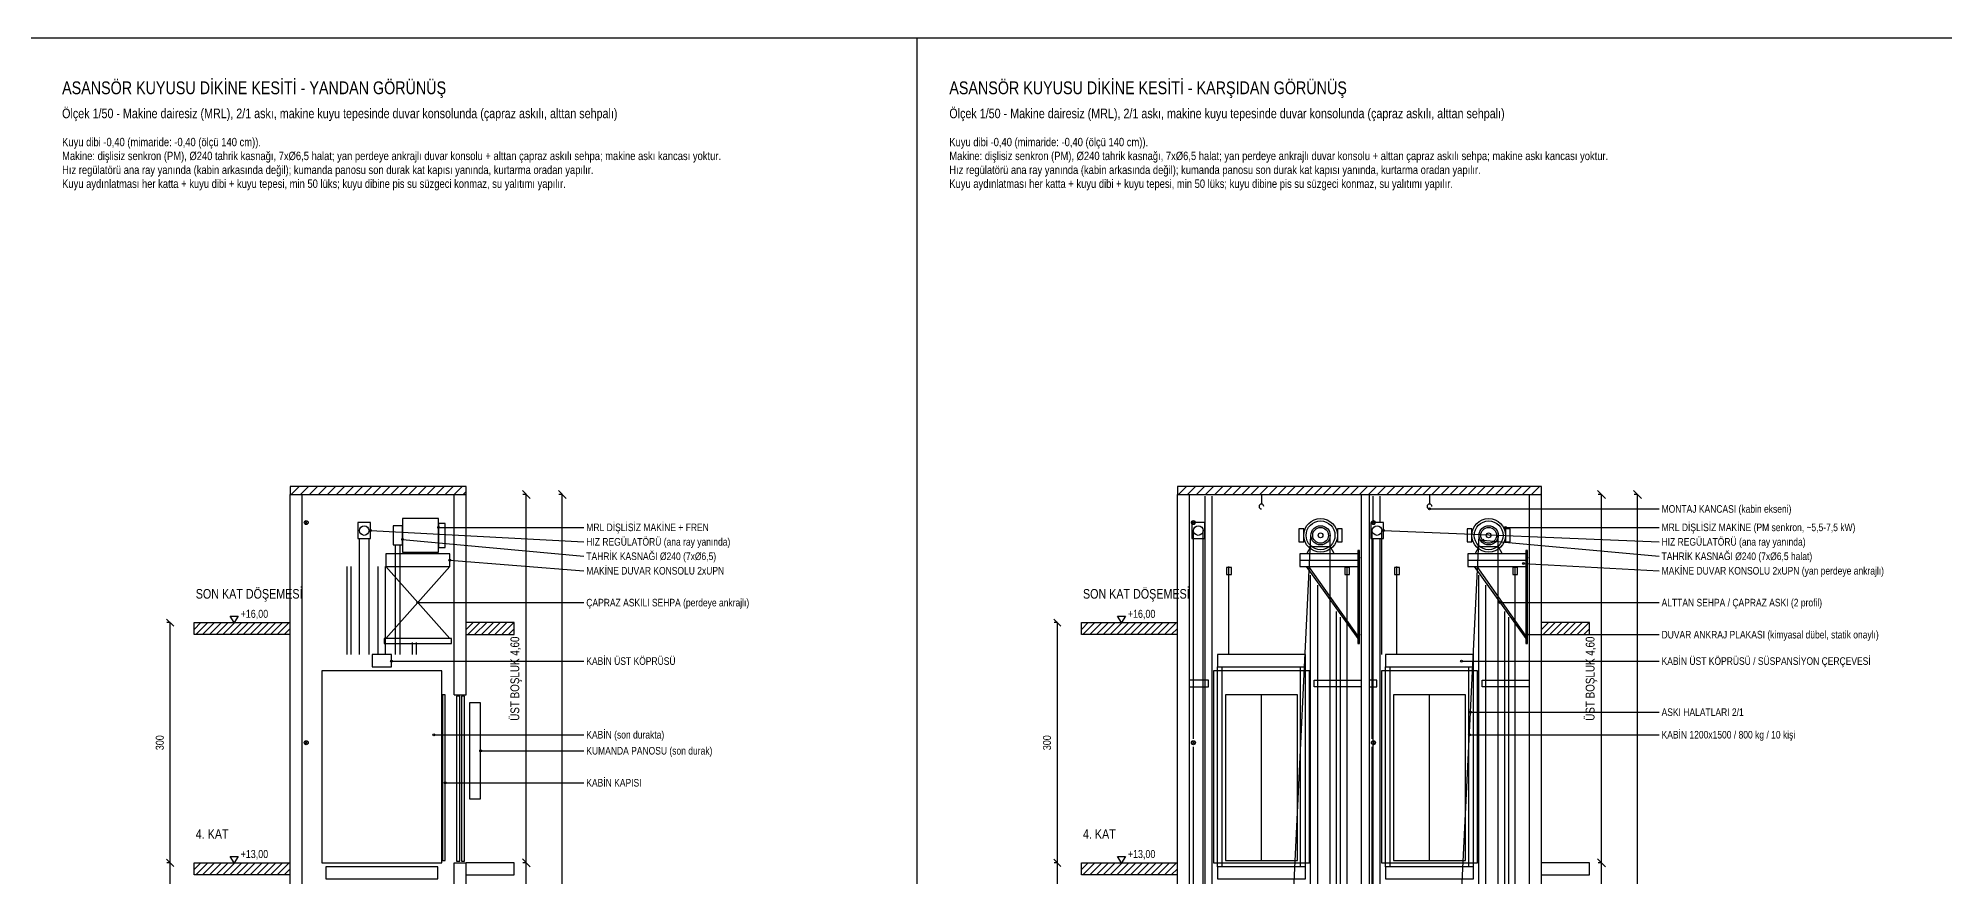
# Model space of a CAD drawing. Header units: centimetres. Extents: x 0 to 13234, y -30 to 2970.
# Drawn here: x 8726 to 11109, y 1922 to 2970 of the extents above; entities that cross this region are included whole.
import ezdxf
from ezdxf.enums import TextEntityAlignment as Align

# ---------------------------------------------------------------- set-up
doc = ezdxf.new("R2010")
doc.units = ezdxf.units.CM
for name, color, linetype in [('SCOTT-BASLIK', 5, 'CONTINUOUS'), ('SCOTT-CERCEVE', 7, 'CONTINUOUS'), ('SCOTT-DUVAR', 7, 'CONTINUOUS'), ('SCOTT-ELEKTRIK', 3, 'CONTINUOUS'), ('SCOTT-HALAT', 6, 'CONTINUOUS'), ('SCOTT-KABIN', 5, 'CONTINUOUS'), ('SCOTT-KAPI', 3, 'CONTINUOUS'), ('SCOTT-KOT', 2, 'CONTINUOUS'), ('SCOTT-MOTOR', 6, 'CONTINUOUS'), ('SCOTT-OLCU', 3, 'CONTINUOUS'), ('SCOTT-RAY', 1, 'CONTINUOUS'), ('SCOTT-TARAMA', 8, 'CONTINUOUS'), ('SCOTT-YAZI', 4, 'CONTINUOUS')]:
    doc.layers.add(name, color=color, linetype=linetype)
doc.styles.get("Standard").update_dxf_attribs({"font": 'arial.ttf', "width": 0.8})

msp = doc.modelspace()

# ---------------------------------------------------------------- linework, layer by layer
at = {"layer": 'SCOTT-CERCEVE'}
msp.add_line((9824.7, 0), (9824.7, 2970), dxfattribs=at)
for points in [[(0, 0), (13233.7, 0), (13233.7, 2970), (0, 2970)], [(100, 0), (13208.7, 0), (13208.7, 2970), (100, 2970)]]:
    msp.add_lwpolyline(points, close=True, dxfattribs=at)
at = {"layer": 'SCOTT-DUVAR'}
for p, q in [((9041.1, 600), (9041.1, 2400)), ((9056.1, 600), (9056.1, 2400)), ((9246.1, 2150), (9246.1, 2400)), ((9261.1, 2150), (9261.1, 2400)), ((10149.7, 600), (10149.7, 2400)), ((10164.7, 600), (10164.7, 2400)), ((10379.7, 600), (10379.7, 2400)), ((10389.7, 600), (10389.7, 2400)), ((10589.7, 600), (10589.7, 2400)), ((10604.7, 600), (10604.7, 2400)), ((9246.1, 2150), (9261.1, 2150)), ((9246.1, 1850), (9246.1, 1940)), ((9246.1, 1940), (9261.1, 1940)), ((9261.1, 1850), (9261.1, 1940))]:
    msp.add_line(p, q, dxfattribs=at)
for points in [[(9041.1, 2400), (9261.1, 2400), (9261.1, 2410), (9041.1, 2410)], [(10149.7, 2400), (10604.7, 2400), (10604.7, 2410), (10149.7, 2410)]]:
    msp.add_lwpolyline(points, close=True, dxfattribs=at)
for points in [[(9041.1, 2225), (8921.1, 2225), (8921.1, 2240), (9041.1, 2240)], [(9261.1, 2225), (9321.1, 2225), (9321.1, 2240), (9261.1, 2240)], [(10149.7, 2225), (10029.7, 2225), (10029.7, 2240), (10149.7, 2240)], [(10604.7, 2225), (10664.7, 2225), (10664.7, 2240), (10604.7, 2240)], [(9041.1, 1925), (8921.1, 1925), (8921.1, 1940), (9041.1, 1940)], [(9261.1, 1925), (9321.1, 1925), (9321.1, 1940), (9261.1, 1940)], [(10149.7, 1925), (10029.7, 1925), (10029.7, 1940), (10149.7, 1940)], [(10604.7, 1925), (10664.7, 1925), (10664.7, 1940), (10604.7, 1940)]]:
    msp.add_lwpolyline(points, dxfattribs=at)
at = {"layer": 'SCOTT-ELEKTRIK'}
for p, q in [((9059.4, 2363.3), (9062.8, 2366.7)), ((9059.4, 2366.7), (9062.8, 2363.3)), ((10168, 2363.3), (10171.4, 2366.7)), ((10168, 2366.7), (10171.4, 2363.3)), ((10393, 2363.3), (10396.4, 2366.7)), ((10393, 2366.7), (10396.4, 2363.3)), ((9059.4, 2088.3), (9062.8, 2091.7)), ((9059.4, 2091.7), (9062.8, 2088.3)), ((10168, 2088.3), (10171.4, 2091.7)), ((10168, 2091.7), (10171.4, 2088.3)), ((10393, 2088.3), (10396.4, 2091.7)), ((10393, 2091.7), (10396.4, 2088.3))]:
    msp.add_line(p, q, dxfattribs=at)
msp.add_lwpolyline([(9265.1, 2020), (9279.1, 2020), (9279.1, 2140), (9265.1, 2140)], close=True, dxfattribs=at)
for centre in [(9061.1, 2365), (10169.7, 2365), (10394.7, 2365), (9061.1, 2090), (10169.7, 2090), (10394.7, 2090)]:
    msp.add_circle(centre, 2.5, dxfattribs=at)
at = {"layer": 'SCOTT-HALAT'}
for p, q in [((9127.6, 2200), (9127.6, 2345)), ((9139.6, 2200), (9139.6, 2345)), ((9172.6, 2200), (9172.6, 2337)), ((9178.6, 2200), (9178.6, 2337)), ((10169.8, 2095), (10169.8, 2355)), ((10181.8, 640), (10181.8, 2355)), ((10295.3, 1907.4), (10316.6, 2349)), ((10340.6, 939.6), (10340.6, 2349)), ((10393.2, 2095), (10393.2, 2355)), ((10405.2, 2200), (10405.2, 2355)), ((10505.3, 1907.4), (10526.6, 2349)), ((10550.6, 939.6), (10550.6, 2349)), ((10214.1, 2200), (10214.1, 2310)), ((10361.8, 939.6), (10361.8, 2310)), ((10424.1, 2200), (10424.1, 2310)), ((10571.8, 939.6), (10571.8, 2310)), ((10169.8, 1795), (10169.8, 2085)), ((10393.2, 1795), (10393.2, 2085))]:
    msp.add_line(p, q, dxfattribs=at)
for points in [[(10211.1, 2300), (10217.1, 2300), (10217.1, 2309), (10211.1, 2309)], [(10358.8, 2300), (10364.8, 2300), (10364.8, 2309), (10358.8, 2309)], [(10421.1, 2300), (10427.1, 2300), (10427.1, 2309), (10421.1, 2309)], [(10568.8, 2300), (10574.8, 2300), (10574.8, 2309), (10568.8, 2309)]]:
    msp.add_lwpolyline(points, close=True, dxfattribs=at)
at = {"layer": 'SCOTT-KABIN'}
for p, q in [((10199.7, 1935), (10199.7, 2185)), ((10205.7, 1935), (10205.7, 2185)), ((10303.7, 1935), (10303.7, 2185)), ((10309.7, 1935), (10309.7, 2185)), ((10409.7, 1935), (10409.7, 2185)), ((10415.7, 1935), (10415.7, 2185)), ((10513.7, 1935), (10513.7, 2185)), ((10519.7, 1935), (10519.7, 2185))]:
    msp.add_line(p, q, dxfattribs=at)
for points in [[(9143.6, 2185), (9167.6, 2185), (9167.6, 2200), (9143.6, 2200)], [(10199.7, 2185), (10309.7, 2185), (10309.7, 2200), (10199.7, 2200)], [(10409.7, 2185), (10519.7, 2185), (10519.7, 2200), (10409.7, 2200)], [(9080.6, 1940), (9230.6, 1940), (9230.6, 2180), (9080.6, 2180)], [(10194.7, 1940), (10314.7, 1940), (10314.7, 2180), (10194.7, 2180)], [(10404.7, 1940), (10524.7, 1940), (10524.7, 2180), (10404.7, 2180)], [(9085.6, 1920), (9225.6, 1920), (9225.6, 1935), (9085.6, 1935)], [(10199.7, 1920), (10309.7, 1920), (10309.7, 1935), (10199.7, 1935)], [(10409.7, 1920), (10519.7, 1920), (10519.7, 1935), (10409.7, 1935)]]:
    msp.add_lwpolyline(points, close=True, dxfattribs=at)
at = {"layer": 'SCOTT-KAPI'}
for p, q in [((10254.7, 1943), (10254.7, 2150)), ((10464.7, 1943), (10464.7, 2150))]:
    msp.add_line(p, q, dxfattribs=at)
for points in [[(9231.6, 1943), (9234.6, 1943), (9234.6, 2150), (9231.6, 2150)], [(9249.1, 1942), (9253.1, 1942), (9253.1, 2148), (9249.1, 2148)], [(9255.1, 1942), (9259.1, 1942), (9259.1, 2148), (9255.1, 2148)], [(10209.7, 1943), (10299.7, 1943), (10299.7, 2150), (10209.7, 2150)], [(10419.7, 1943), (10509.7, 1943), (10509.7, 2150), (10419.7, 2150)]]:
    msp.add_lwpolyline(points, close=True, dxfattribs=at)
at = {"layer": 'SCOTT-KOT'}
for p, q in [((8941.1, 2240), (9011.1, 2240)), ((10049.7, 2240), (10119.7, 2240)), ((8941.1, 1940), (9011.1, 1940)), ((10049.7, 1940), (10119.7, 1940))]:
    msp.add_line(p, q, dxfattribs=at)
for points in [[(8971.1, 2240), (8966.1, 2248), (8976.1, 2248)], [(10079.7, 2240), (10074.7, 2248), (10084.7, 2248)], [(8971.1, 1940), (8966.1, 1948), (8976.1, 1948)], [(10079.7, 1940), (10074.7, 1948), (10084.7, 1948)]]:
    msp.add_lwpolyline(points, close=True, dxfattribs=at)
at = {"layer": 'SCOTT-MOTOR'}
for p, q in [((10254.7, 2400), (10254.7, 2388)), ((10464.7, 2400), (10464.7, 2388)), ((10167.8, 2355), (10167.2, 2355)), ((10391.2, 2355), (10392.2, 2355)), ((9186.6, 2326), (9186.6, 2328)), ((9221.6, 2326), (9221.6, 2328)), ((10302.7, 2318), (10376.2, 2318)), ((10512.7, 2318), (10586.2, 2318)), ((9160.6, 2310), (9240.6, 2220)), ((9240.6, 2310), (9160.6, 2220)), ((10310.7, 2310), (10375.2, 2220)), ((10313.7, 2310), (10375.2, 2223)), ((10520.7, 2310), (10585.2, 2220)), ((10523.7, 2310), (10585.2, 2223))]:
    msp.add_line(p, q, dxfattribs=at)
for points in [[(9125.6, 2345), (9141.6, 2345), (9141.6, 2365), (9125.6, 2365)], [(9169.6, 2337), (9181.6, 2337), (9181.6, 2361), (9169.6, 2361)], [(9181.6, 2328), (9226.6, 2328), (9226.6, 2370), (9181.6, 2370)], [(9226.6, 2334), (9234.6, 2334), (9234.6, 2364), (9226.6, 2364)], [(10167.8, 2345), (10183.8, 2345), (10183.8, 2365), (10167.8, 2365)], [(10391.2, 2345), (10407.2, 2345), (10407.2, 2365), (10391.2, 2365)], [(10301.6, 2341), (10307.6, 2341), (10307.6, 2357), (10301.6, 2357)], [(10349.6, 2341), (10355.6, 2341), (10355.6, 2357), (10349.6, 2357)], [(10511.6, 2341), (10517.6, 2341), (10517.6, 2357), (10511.6, 2357)], [(10559.6, 2341), (10565.6, 2341), (10565.6, 2357), (10559.6, 2357)], [(9160.6, 2310), (9240.6, 2310), (9240.6, 2326), (9160.6, 2326)], [(10302.7, 2310), (10376.2, 2310), (10376.2, 2326), (10302.7, 2326)], [(10375.2, 2214), (10377.2, 2214), (10377.2, 2330), (10375.2, 2330)], [(10512.7, 2310), (10586.2, 2310), (10586.2, 2326), (10512.7, 2326)], [(10585.2, 2214), (10587.2, 2214), (10587.2, 2330), (10585.2, 2330)], [(9158.6, 2214), (9242.6, 2214), (9242.6, 2220), (9158.6, 2220)]]:
    msp.add_lwpolyline(points, close=True, dxfattribs=at)
for points in [[(10311.6, 2326), (10316.6, 2335), (10340.6, 2335), (10345.6, 2326)], [(10521.6, 2326), (10526.6, 2335), (10550.6, 2335), (10555.6, 2326)]]:
    msp.add_lwpolyline(points, dxfattribs=at)
for centre, radius in [((9133.6, 2355), 6), ((10175.8, 2355), 6), ((10328.6, 2349), 21), ((10328.6, 2349), 18), ((10328.6, 2349), 12), ((10328.6, 2349), 9.84), ((10399.2, 2355), 6), ((10538.6, 2349), 21), ((10538.6, 2349), 18), ((10538.6, 2349), 12), ((10538.6, 2349), 9.84), ((10328.6, 2349), 3), ((10538.6, 2349), 3), ((10376.4, 2321), 0.9), ((10586.4, 2321), 0.9), ((10376.4, 2225), 0.9), ((10586.4, 2225), 0.9)]:
    msp.add_circle(centre, radius, dxfattribs=at)
for centre in [(10254.7, 2385), (10464.7, 2385)]:
    msp.add_arc(centre, 3, 0, 270, dxfattribs=at)
at = {"layer": 'SCOTT-OLCU'}
for p, q in [((9341.1, 2395.1), (9331.2, 2404.9)), ((9336.1, 2400), (9331.7, 2400)), ((9336.1, 1940), (9336.1, 2400)), ((9386.1, 2395.1), (9376.2, 2404.9)), ((9381.1, 2400), (9376.7, 2400)), ((9381.1, 600), (9381.1, 2400)), ((10684.7, 2395.1), (10674.8, 2404.9)), ((10679.7, 2400), (10675.3, 2400)), ((10679.7, 1940), (10679.7, 2400)), ((10729.7, 2395.1), (10719.8, 2404.9)), ((10724.7, 2400), (10720.3, 2400)), ((10724.7, 600), (10724.7, 2400)), ((8895.6, 2235.5), (8886.6, 2244.5)), ((8891.1, 2240), (8887.1, 2240)), ((8891.1, 1940), (8891.1, 2240)), ((10004.2, 2235.5), (9995.2, 2244.5)), ((9999.7, 2240), (9995.7, 2240)), ((9999.7, 1940), (9999.7, 2240)), ((8895.6, 1935.5), (8886.6, 1944.5)), ((8895.6, 1935.5), (8886.6, 1944.5)), ((8891.1, 1940), (8887.1, 1940)), ((8891.1, 1940), (8887.1, 1940)), ((8891.1, 1640), (8891.1, 1940)), ((9341.1, 1935), (9331.2, 1945)), ((9341.1, 1935), (9331.2, 1945)), ((9336.1, 1940), (9331.7, 1940)), ((9336.1, 1940), (9331.7, 1940)), ((9336.1, 740), (9336.1, 1940)), ((10004.2, 1935.5), (9995.2, 1944.5)), ((10004.2, 1935.5), (9995.2, 1944.5)), ((9999.7, 1940), (9995.7, 1940)), ((9999.7, 1940), (9995.7, 1940)), ((9999.7, 1640), (9999.7, 1940)), ((10684.7, 1935), (10674.8, 1945)), ((10684.7, 1935), (10674.8, 1945)), ((10679.7, 1940), (10675.3, 1940)), ((10679.7, 1940), (10675.3, 1940)), ((10679.7, 740), (10679.7, 1940))]:
    msp.add_line(p, q, dxfattribs=at)
at = {"layer": 'SCOTT-RAY'}
for p, q in [((10184.3, 600), (10184.3, 2398)), ((10193.2, 600), (10193.2, 2398)), ((10394.3, 2365), (10394.3, 2398)), ((10403.2, 2365), (10403.2, 2398)), ((10394.3, 600), (10394.3, 2345)), ((10403.2, 600), (10403.2, 2345)), ((9112.1, 2200), (9112.1, 2310)), ((9117.1, 2200), (9117.1, 2310)), ((9151.2, 2200), (9151.2, 2310)), ((9160.1, 2200), (9160.1, 2310)), ((10316.2, 600), (10316.2, 2299.3)), ((10526.2, 600), (10526.2, 2299.3)), ((10325.1, 600), (10325.1, 2286.9)), ((10535.1, 600), (10535.1, 2286.9)), ((10348.7, 950.6), (10348.7, 2254)), ((10353.7, 950.6), (10353.7, 2247)), ((10558.7, 950.6), (10558.7, 2254)), ((10563.7, 950.6), (10563.7, 2247)), ((9194.1, 2200), (9194.1, 2215)), ((9199.1, 2200), (9199.1, 2215))]:
    msp.add_line(p, q, dxfattribs=at)
for points in [[(10164.7, 2160), (10188.7, 2160), (10188.7, 2168), (10164.7, 2168)], [(10379.7, 2160), (10320.7, 2160), (10320.7, 2168), (10379.7, 2168)], [(10389.7, 2160), (10398.7, 2160), (10398.7, 2168), (10389.7, 2168)], [(10589.7, 2160), (10530.7, 2160), (10530.7, 2168), (10589.7, 2168)]]:
    msp.add_lwpolyline(points, dxfattribs=at)
at = {"layer": 'SCOTT-TARAMA'}
for p, q in [((9042.5, 2400), (9052.5, 2410)), ((9053.8, 2400), (9063.8, 2410)), ((9065.1, 2400), (9075.1, 2410)), ((9076.4, 2400), (9086.4, 2410)), ((9087.7, 2400), (9097.7, 2410)), ((9099, 2400), (9109, 2410)), ((9110.3, 2400), (9120.3, 2410)), ((9121.6, 2400), (9131.6, 2410)), ((9133, 2400), (9143, 2410)), ((9144.3, 2400), (9154.3, 2410)), ((9155.6, 2400), (9165.6, 2410)), ((9166.9, 2400), (9176.9, 2410)), ((9178.2, 2400), (9188.2, 2410)), ((9189.5, 2400), (9199.5, 2410)), ((9200.8, 2400), (9210.8, 2410)), ((9212.2, 2400), (9222.2, 2410)), ((9223.5, 2400), (9233.5, 2410)), ((9234.8, 2400), (9244.8, 2410)), ((9246.1, 2400), (9256.1, 2410)), ((10151, 2400), (10161, 2410)), ((10162.3, 2400), (10172.3, 2410)), ((10173.7, 2400), (10183.7, 2410)), ((10185, 2400), (10195, 2410)), ((10196.3, 2400), (10206.3, 2410)), ((10207.6, 2400), (10217.6, 2410)), ((10218.9, 2400), (10228.9, 2410)), ((10230.2, 2400), (10240.2, 2410)), ((10241.5, 2400), (10251.5, 2410)), ((10252.9, 2400), (10262.9, 2410)), ((10264.2, 2400), (10274.2, 2410)), ((10275.5, 2400), (10285.5, 2410)), ((10286.8, 2400), (10296.8, 2410)), ((10298.1, 2400), (10308.1, 2410)), ((10309.4, 2400), (10319.4, 2410)), ((10320.7, 2400), (10330.7, 2410)), ((10332, 2400), (10342, 2410)), ((10343.4, 2400), (10353.4, 2410)), ((10354.7, 2400), (10364.7, 2410)), ((10366, 2400), (10376, 2410)), ((10377.3, 2400), (10387.3, 2410)), ((10388.6, 2400), (10398.6, 2410)), ((10399.9, 2400), (10409.9, 2410)), ((10411.2, 2400), (10421.2, 2410)), ((10422.6, 2400), (10432.6, 2410)), ((10433.9, 2400), (10443.9, 2410)), ((10445.2, 2400), (10455.2, 2410)), ((10456.5, 2400), (10466.5, 2410)), ((10467.8, 2400), (10477.8, 2410)), ((10479.1, 2400), (10489.1, 2410)), ((10490.4, 2400), (10500.4, 2410)), ((10501.8, 2400), (10511.8, 2410)), ((10513.1, 2400), (10523.1, 2410)), ((10524.4, 2400), (10534.4, 2410)), ((10535.7, 2400), (10545.7, 2410)), ((10547, 2400), (10557, 2410)), ((10558.3, 2400), (10568.3, 2410)), ((10569.6, 2400), (10579.6, 2410)), ((10580.9, 2400), (10590.9, 2410)), ((10592.3, 2400), (10602.3, 2410)), ((9257.4, 2400), (9261.1, 2403.7)), ((10603.6, 2400), (10604.7, 2401.1)), ((8921.1, 2231.5), (8929.6, 2240)), ((8923.1, 2225), (8938.1, 2240)), ((8931.6, 2225), (8946.6, 2240)), ((8940.1, 2225), (8955.1, 2240)), ((8948.6, 2225), (8963.6, 2240)), ((8957, 2225), (8972, 2240)), ((8965.5, 2225), (8980.5, 2240)), ((8974, 2225), (8989, 2240)), ((8982.5, 2225), (8997.5, 2240)), ((8991, 2225), (9006, 2240)), ((8999.5, 2225), (9014.5, 2240)), ((9008, 2225), (9023, 2240)), ((9016.4, 2225), (9031.4, 2240)), ((9024.9, 2225), (9039.9, 2240)), ((9261.1, 2231.5), (9269.6, 2240)), ((9263.1, 2225), (9278.1, 2240)), ((9271.6, 2225), (9286.6, 2240)), ((9280.1, 2225), (9295.1, 2240)), ((9288.6, 2225), (9303.6, 2240)), ((9297, 2225), (9312, 2240)), ((9305.5, 2225), (9320.5, 2240)), ((10029.7, 2231.5), (10038.2, 2240)), ((10031.7, 2225), (10046.7, 2240)), ((10040.2, 2225), (10055.2, 2240)), ((10048.7, 2225), (10063.7, 2240)), ((10057.1, 2225), (10072.1, 2240)), ((10065.6, 2225), (10080.6, 2240)), ((10074.1, 2225), (10089.1, 2240)), ((10082.6, 2225), (10097.6, 2240)), ((10091.1, 2225), (10106.1, 2240)), ((10099.6, 2225), (10114.6, 2240)), ((10108.1, 2225), (10123.1, 2240)), ((10116.5, 2225), (10131.5, 2240)), ((10125, 2225), (10140, 2240)), ((10133.5, 2225), (10148.5, 2240)), ((10604.7, 2231.5), (10613.2, 2240)), ((10606.7, 2225), (10621.7, 2240)), ((10615.2, 2225), (10630.2, 2240)), ((10623.7, 2225), (10638.7, 2240)), ((10632.1, 2225), (10647.1, 2240)), ((10640.6, 2225), (10655.6, 2240)), ((10649.1, 2225), (10664.1, 2240)), ((9033.4, 2225), (9041.1, 2232.7)), ((9314, 2225), (9321.1, 2232.1)), ((10142, 2225), (10149.7, 2232.7)), ((10657.6, 2225), (10664.7, 2232.1)), ((8921.1, 1931.5), (8929.6, 1940)), ((8923.1, 1925), (8938.1, 1940)), ((8931.6, 1925), (8946.6, 1940)), ((8940.1, 1925), (8955.1, 1940)), ((8948.6, 1925), (8963.6, 1940)), ((8957, 1925), (8972, 1940)), ((8965.5, 1925), (8980.5, 1940)), ((8974, 1925), (8989, 1940)), ((8982.5, 1925), (8997.5, 1940)), ((8991, 1925), (9006, 1940)), ((8999.5, 1925), (9014.5, 1940)), ((9008, 1925), (9023, 1940)), ((9016.4, 1925), (9031.4, 1940)), ((9024.9, 1925), (9039.9, 1940)), ((9033.4, 1925), (9041.1, 1932.7)), ((10029.7, 1931.5), (10038.2, 1940)), ((10031.7, 1925), (10046.7, 1940)), ((10040.2, 1925), (10055.2, 1940)), ((10048.7, 1925), (10063.7, 1940)), ((10057.1, 1925), (10072.1, 1940)), ((10065.6, 1925), (10080.6, 1940)), ((10074.1, 1925), (10089.1, 1940)), ((10082.6, 1925), (10097.6, 1940)), ((10091.1, 1925), (10106.1, 1940)), ((10099.6, 1925), (10114.6, 1940)), ((10108.1, 1925), (10123.1, 1940)), ((10116.5, 1925), (10131.5, 1940)), ((10125, 1925), (10140, 1940)), ((10133.5, 1925), (10148.5, 1940)), ((10142, 1925), (10149.7, 1932.7))]:
    msp.add_line(p, q, dxfattribs=at)
at = {"layer": 'SCOTT-YAZI'}
for p, q in [((9226.6, 2359), (9408.1, 2359)), ((10464.7, 2382), (10751.7, 2382)), ((10559.6, 2359), (10751.7, 2359)), ((9141.6, 2355), (9408.1, 2340.9)), ((9181.6, 2344), (9408.1, 2322.9)), ((10407.2, 2355), (10751.7, 2340.9)), ((10531.4, 2343), (10751.7, 2322.9)), ((9240.6, 2318), (9408.1, 2304.8)), ((10582.2, 2314), (10751.7, 2304.8)), ((9200.6, 2265), (9408.1, 2265)), ((10553, 2265), (10751.7, 2265)), ((10586.2, 2225), (10751.7, 2225)), ((9167.6, 2192), (9408.1, 2192)), ((10504.7, 2192), (10751.7, 2192)), ((10516, 2128.2), (10751.7, 2128.2)), ((9220.6, 2100), (9408.1, 2100)), ((10514.7, 2100), (10751.7, 2100)), ((9279.1, 2080), (9408.1, 2080)), ((9234.6, 2040), (9408.1, 2040))]:
    msp.add_line(p, q, dxfattribs=at)
for centre in [(10464.7, 2382), (9226.6, 2359), (10559.6, 2359), (9141.6, 2355), (9181.6, 2344), (10407.2, 2355), (10531.4, 2343), (9240.6, 2318), (10582.2, 2314), (9200.6, 2265), (10553, 2265), (10586.2, 2225), (9167.6, 2192), (10504.7, 2192), (10516, 2128.2), (9220.6, 2100), (10514.7, 2100), (9279.1, 2080), (9234.6, 2040)]:
    msp.add_circle(centre, 1.2, dxfattribs=at)

# ---------------------------------------------------------------- texts
at = {"layer": 'SCOTT-BASLIK', "width": 0.8}
for s, height, p in [('ASANSÖR KUYUSU DİKİNE KESİTİ - YANDAN GÖRÜNÜŞ', 16, (8756.1, 2900)), ('ASANSÖR KUYUSU DİKİNE KESİTİ - KARŞIDAN GÖRÜNÜŞ', 16, (9864.7, 2900)), ('Ölçek 1/50 - Makine dairesiz (MRL), 2/1 askı, makine kuyu tepesinde duvar konsolunda (çapraz askılı, alttan sehpalı)', 12, (8756.1, 2870)), ('Ölçek 1/50 - Makine dairesiz (MRL), 2/1 askı, makine kuyu tepesinde duvar konsolunda (çapraz askılı, alttan sehpalı)', 12, (9864.7, 2870)), ('SON KAT DÖŞEMESİ', 12, (8923.1, 2270)), ('SON KAT DÖŞEMESİ', 12, (10031.7, 2270)), ('4. KAT', 12, (8923.1, 1970)), ('4. KAT', 12, (10031.7, 1970))]:
    msp.add_text(s, height=height, dxfattribs=at).set_placement(p)
at = {"layer": 'SCOTT-KOT', "width": 0.8}
for s, p in [('+16,00', (8979.1, 2243)), ('+16,00', (10087.7, 2243)), ('+13,00', (8979.1, 1943)), ('+13,00', (10087.7, 1943))]:
    msp.add_text(s, height=10, dxfattribs=at).set_placement(p, align=Align.BOTTOM_LEFT)
at = {"layer": 'SCOTT-OLCU', "width": 0.8}
for s, height, p in [('ÜST BOŞLUK 4,60', 11, (9330.6, 2170)), ('ÜST BOŞLUK 4,60', 11, (10674.2, 2170)), ('300', 10, (8886.1, 2090)), ('300', 10, (9994.7, 2090))]:
    msp.add_text(s, height=height, rotation=90, dxfattribs=at).set_placement(p, align=Align.BOTTOM_CENTER)
at = {"layer": 'SCOTT-YAZI', "width": 0.8}
for s, p in [('Kuyu dibi -0,40 (mimaride: -0,40 (ölçü 140 cm)).', (8756.1, 2835)), ('Kuyu dibi -0,40 (mimaride: -0,40 (ölçü 140 cm)).', (9864.7, 2835)), ('Makine: dişlisiz senkron (PM), %%c240 tahrik kasnağı, 7x%%c6,5 halat; yan perdeye ankrajlı duvar konsolu + alttan çapraz askılı sehpa; makine askı kancası yoktur.', (8756.1, 2817.7)), ('Hız regülatörü ana ray yanında (kabin arkasında değil); kumanda panosu son durak kat kapısı yanında, kurtarma oradan yapılır.', (8756.1, 2800.3)), ('Makine: dişlisiz senkron (PM), %%c240 tahrik kasnağı, 7x%%c6,5 halat; yan perdeye ankrajlı duvar konsolu + alttan çapraz askılı sehpa; makine askı kancası yoktur.', (9864.7, 2817.7)), ('Hız regülatörü ana ray yanında (kabin arkasında değil); kumanda panosu son durak kat kapısı yanında, kurtarma oradan yapılır.', (9864.7, 2800.3)), ('Kuyu aydınlatması her katta + kuyu dibi + kuyu tepesi, min 50 lüks; kuyu dibine pis su süzgeci konmaz, su yalıtımı yapılır.', (8756.1, 2783)), ('Kuyu aydınlatması her katta + kuyu dibi + kuyu tepesi, min 50 lüks; kuyu dibine pis su süzgeci konmaz, su yalıtımı yapılır.', (9864.7, 2783))]:
    msp.add_text(s, height=10.5, dxfattribs=at).set_placement(p)
for s, p in [('MONTAJ KANCASI (kabin ekseni)', (10754.7, 2382)), ('MRL DİŞLİSİZ MAKİNE + FREN', (9411.1, 2359)), ('MRL DİŞLİSİZ MAKİNE (PM senkron, ~5,5-7,5 kW)', (10754.7, 2359)), ('HIZ REGÜLATÖRÜ (ana ray yanında)', (9411.1, 2340.9)), ('HIZ REGÜLATÖRÜ (ana ray yanında)', (10754.7, 2340.9)), ('TAHRİK KASNAĞI %%c240 (7x%%c6,5)', (9411.1, 2322.9)), ('MAKİNE DUVAR KONSOLU 2xUPN', (9411.1, 2304.8)), ('TAHRİK KASNAĞI %%c240 (7x%%c6,5 halat)', (10754.7, 2322.9)), ('MAKİNE DUVAR KONSOLU 2xUPN (yan perdeye ankrajlı)', (10754.7, 2304.8)), ('ÇAPRAZ ASKILI SEHPA (perdeye ankrajlı)', (9411.1, 2265)), ('ALTTAN SEHPA / ÇAPRAZ ASKI (2 profil)', (10754.7, 2265)), ('DUVAR ANKRAJ PLAKASI (kimyasal dübel, statik onaylı)', (10754.7, 2225)), ('KABİN ÜST KÖPRÜSÜ', (9411.1, 2192)), ('KABİN ÜST KÖPRÜSÜ / SÜSPANSİYON ÇERÇEVESİ', (10754.7, 2192)), ('ASKI HALATLARI 2/1', (10754.7, 2128.2)), ('KABİN (son durakta)', (9411.1, 2100)), ('KABİN 1200x1500 / 800 kg / 10 kişi', (10754.7, 2100)), ('KUMANDA PANOSU (son durak)', (9411.1, 2080)), ('KABİN KAPISI', (9411.1, 2040))]:
    msp.add_text(s, height=9.5, dxfattribs=at).set_placement(p, align=Align.MIDDLE_LEFT)

doc.saveas('drawing.dxf')
